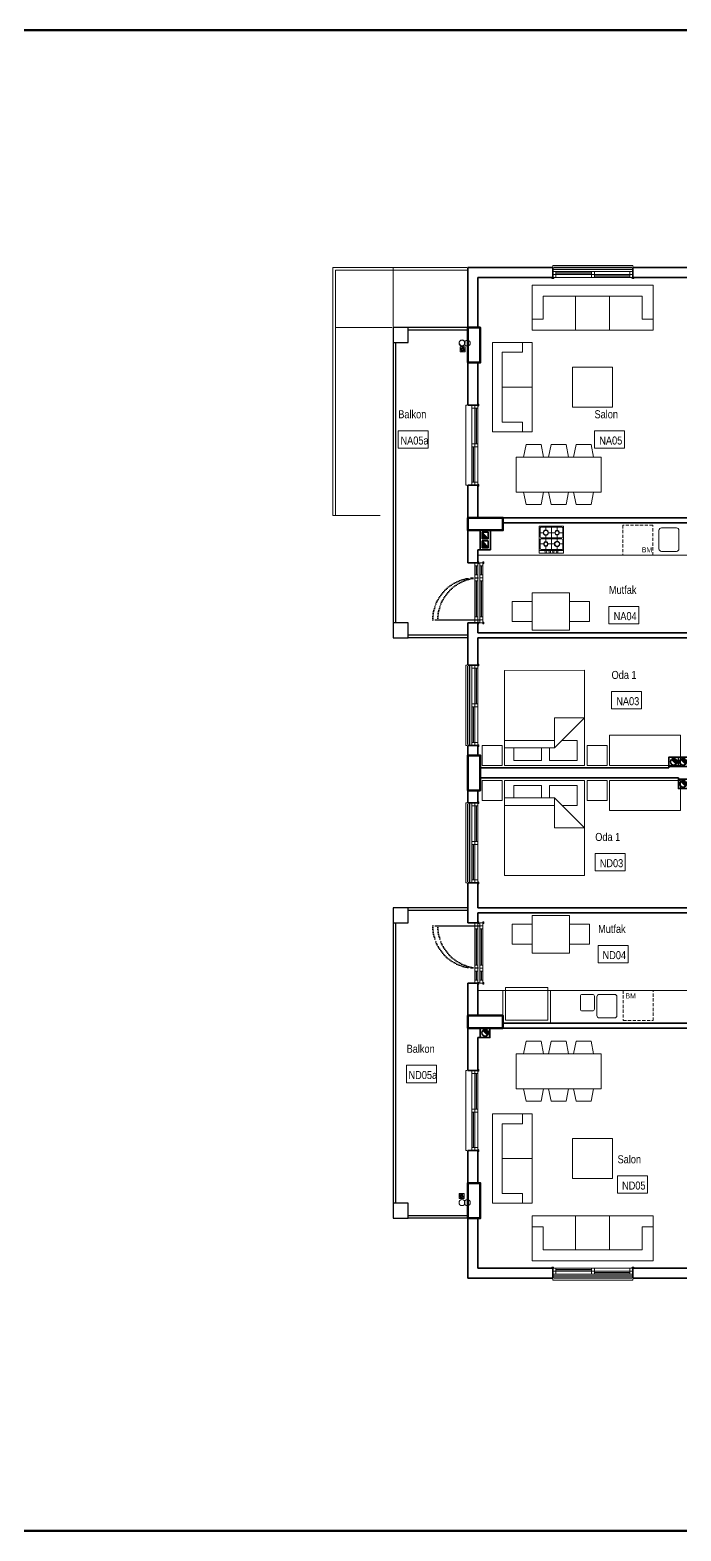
# Model space of a CAD drawing. Header units: millimetres. Extents: x 1852829 to 1882754, y -270850 to -231658.
# Drawn here: x 1860248 to 1861549, y -270850 to -267850 of the extents above; entities that cross this region are included whole.
import ezdxf
from ezdxf.enums import TextEntityAlignment as Align

# ---------------------------------------------------------------- set-up
doc = ezdxf.new("R2010")
doc.units = ezdxf.units.MM
doc.linetypes.add('izdüşüm arka', pattern=[3.175, 0, -3.175])
doc.linetypes.add('izdüşüm ön', pattern=[9.525, 6.35, -3.175])
for name, color, linetype, lineweight in [('a_ba', 6, 'Continuous', 50), ('a_doğrama', 251, 'Continuous', 20), ('a_duvar', 251, 'Continuous', 35), ('a_görünüş', 32, 'Continuous', 25), ('a_görünüş_ince', 8, 'Continuous', 20), ('a_izdüşüm_arka', 251, 'izdüşüm arka', 30), ('a_izdüşüm_ön', 6, 'izdüşüm ön', 9), ('a_not_mahal', 253, 'Continuous', 5), ('a_tefriş', 8, 'Continuous', 20), ('a_çerçeve_line', 7, 'Continuous', 50), ('m_yib', 65, 'Continuous', 20)]:
    doc.layers.add(name, color=color, linetype=linetype, lineweight=lineweight)
doc.styles.get("Standard").update_dxf_attribs({"font": 'ARIALN.TTF'})

# ---------------------------------------------------------------- blocks, each defined once
blk = doc.blocks.new('kapı_120_c_blok')
at = {"layer": 'a_doğrama', "color": 251}
for points in [[(-2, 119), (-2, 122), (0, 122), (0, 118), (-1, 118), (-2, 119)], [(2.5, 114), (2.5, 96)], [(3.5, 114), (3.5, 96)], [(2.5, 84), (2.5, 12)], [(3.5, 84), (3.5, 12)], [(-2, 1), (-2, -2), (0, -2), (0, 2), (-1, 2), (-2, 1)]]:
    blk.add_lwpolyline(points, dxfattribs=at)
for points in [[(0, 114), (6, 114), (6, 120), (0, 120)], [(0, 90), (6, 90), (6, 96), (0, 96)], [(0, 84), (6, 84), (6, 90), (0, 90)], [(0, 6), (6, 6), (6, 12), (0, 12)], [(0, 0), (6, 0), (6, 6), (0, 6)]]:
    blk.add_lwpolyline(points, close=True, dxfattribs=at)
at = {"layer": 'a_görünüş_ince', "color": 251}
for points in [[(0, 114), (0, 96)], [(6, 114), (6, 96)], [(0, 84), (0, 12)], [(6, 84), (6, 12)]]:
    blk.add_lwpolyline(points, dxfattribs=at)
at = {"layer": 'a_izdüşüm_arka', "color": 251}
blk.add_lwpolyline([(6, 6), (90, 6)], dxfattribs=at)
blk.add_arc((6, 6), 84, 0, 90, dxfattribs=at)
blk = doc.blocks.new('160p')
at = {"layer": 'a_doğrama', "color": 251}
for points in [[(-6, -6), (-6, 0), (-12, 0), (-12, -6)], [(0, -6), (0, 0), (-6, 0), (-6, -6)], [(-6, -83), (-6, -77), (-12, -77), (-12, -83)], [(0, -83), (0, -77), (-6, -77), (-6, -83)], [(-6, -160), (-6, -154), (-12, -154), (-12, -160)], [(0, -160), (0, -154), (-6, -154), (-6, -160)]]:
    blk.add_lwpolyline(points, close=True, dxfattribs=at)
for points in [[(2, -1), (2, 2), (0, 2), (0, -2), (1, -2), (2, -1)], [(-9.5, -6), (-9.5, -77)], [(-8.5, -6), (-8.5, -77)], [(-3.5, -83), (-3.5, -154)], [(-2.5, -83), (-2.5, -154)], [(2, -159), (2, -162), (0, -162), (0, -158), (1, -158), (2, -159)]]:
    blk.add_lwpolyline(points, dxfattribs=at)
at = {"layer": 'a_görünüş_ince', "color": 251}
for points in [[(-22, -160), (-24, -160), (-24, 0), (-22, 0)], [(-12, -77), (-12, -6)], [(-6, -77), (-6, -6)], [(-6, -77), (-6, -6)], [(0, -77), (0, -6)], [(-12, -154), (-12, -83)], [(-6, -154), (-6, -83)], [(-6, -154), (-6, -83)], [(0, -154), (0, -83)]]:
    blk.add_lwpolyline(points, dxfattribs=at)
blk = doc.blocks.new('baca_şönt')
at = {"layer": 'a_duvar'}
h = blk.add_hatch(color=256, dxfattribs=at)
h.dxf.hatch_style = 1
h.paths.add_polyline_path([(21.5, -5), (21.5, -17), (35, -17)])
h.paths.add_polyline_path([(4, -5), (4, -17), (17.5, -17)])
for p, q in [((4, -5), (17.5, -17)), ((17.5, -5), (17.5, -17)), ((21.5, -5), (21.5, -17)), ((21.5, -5), (35, -17))]:
    blk.add_line(p, q, dxfattribs=at)
blk.add_lwpolyline([(0, -21), (39, -21), (39, -1), (0, -1)], close=True, dxfattribs=at)
for points in [[(17.5, -5), (4, -5), (4, -17), (17.5, -17)], [(21.5, -17), (35, -17), (35, -5), (21.5, -5)]]:
    blk.add_lwpolyline(points, dxfattribs=at)
blk = doc.blocks.new('baca_müstakil')
at = {"layer": 'a_duvar'}
h = blk.add_hatch(color=256, dxfattribs=at)
h.dxf.hatch_style = 1
h.paths.add_polyline_path([(4.9, -4.9, 0.198912), (3, -9.5, 0.668179), (14.1, -14.1)])
blk.add_line((4.9, -4.9), (14.1, -14.1), dxfattribs=at)
blk.add_lwpolyline([(0, -19), (19, -19), (19, 0), (0, 0)], close=True, dxfattribs=at)
blk.add_circle((9.5, -9.5), 6.5, dxfattribs=at)
blk = doc.blocks.new('A$C2A0A03CE')
at = {"layer": 'a_tefriş'}
for p, q in [((-54, -24.3), (-54, 24.3)), ((-54, 24.3), (0, 24.3)), ((-48.6, 24.3), (-48.6, -24.3)), ((-46.8, 20.7), (-46.8, -20.7)), ((-40, 11.2), (-46.8, 11.2)), ((-25.2, 0), (-46.8, 0)), ((-27, 22.5), (-45, 22.5)), ((-35.6, 22.5), (-35.6, 15.7)), ((-35.6, 6.8), (-35.6, -7.7)), ((-25.2, 11.2), (-31, 11.2)), ((-25.2, -20.7), (-25.2, 20.7)), ((-23.4, -20.7), (-23.4, 20.7)), ((-16.6, 11.2), (-23.4, 11.2)), ((-1.8, 0), (-23.4, 0)), ((-21.6, 22.5), (-3.6, 22.5)), ((-13.1, 22.5), (-13.1, 14.8)), ((-13.1, 7.7), (-13.1, -6.8)), ((-1.8, 11.2), (-9.4, 11.2)), ((-1.8, 20.7), (-1.8, -20.7)), ((0, -24.3), (0, 24.3)), ((-54, -24.3), (0, -24.3)), ((-39.1, -11.3), (-46.8, -11.3)), ((-45, -22.5), (-27, -22.5)), ((-35.6, -14.9), (-35.6, -22.5)), ((-25.2, -11.3), (-31.9, -11.3)), ((-17.5, -11.3), (-23.4, -11.3)), ((-3.6, -22.5), (-21.6, -22.5)), ((-13.1, -15.7), (-13.1, -22.5)), ((-1.8, -11.3), (-8.5, -11.3))]:
    blk.add_line(p, q, dxfattribs=at)
for centre, radius in [((-51.4, 11.2), 1.8), ((-51.4, 3.7), 1.8), ((-35.6, 11.2), 5.4), ((-35.6, 11.2), 4.5), ((-13.1, 11.2), 4.5), ((-13.1, 11.2), 3.6), ((-51.4, -3.5), 1.8), ((-51.4, -11.3), 1.8), ((-35.6, -11.3), 4.5), ((-35.6, -11.3), 3.6), ((-13.1, -11.3), 5.4), ((-13.1, -11.3), 4.5)]:
    blk.add_circle(centre, radius, dxfattribs=at)
for centre, start, end in [((-45, 20.7), 90, 180), ((-27, 20.7), 0, 90), ((-21.6, 20.7), 90, 180), ((-3.6, 20.7), 0, 90), ((-45, -20.7), 180, 270), ((-27, -20.7), 270, 0), ((-21.6, -20.7), 180, 270), ((-3.6, -20.7), 270, 0)]:
    blk.add_arc(centre, 1.8, start, end, dxfattribs=at)
blk = doc.blocks.new('tefriş_koltuk_242x90')
at = {"layer": 'a_tefriş'}
for p, q in [((-34, -22), (-34, -90)), ((34, -22), (34, -90)), ((-99, -68), (-121, -68)), ((99, -68), (121, -68))]:
    blk.add_line(p, q, dxfattribs=at)
for points in [[(-121, -90), (-121, 0), (121, 0), (121, -90), (-121, -90)], [(-99, -68), (-99, -22), (99, -22), (99, -68)]]:
    blk.add_lwpolyline(points, dxfattribs=at)
blk = doc.blocks.new('tefriş_koltuk_202x90')
at = {"layer": 'a_tefriş'}
for p, q in [((0, -90), (0, -22)), ((-79, -68), (-101, -68)), ((79, -68), (101, -68))]:
    blk.add_line(p, q, dxfattribs=at)
for points in [[(101, -90), (101, 0), (-101, 0), (-101, -90), (101, -90)], [(79, -68), (79, -22), (-79, -22), (-79, -68)]]:
    blk.add_lwpolyline(points, dxfattribs=at)
blk = doc.blocks.new('tefriş_yatak_çift')
at = {"layer": 'a_tefriş'}
for points in [[(-85, -5), (-85, -45), (-125, -45), (-125, -5)], [(80, -195), (80, -5), (-80, -5), (-80, -195)], [(85, -5), (85, -45), (125, -45), (125, -5)]]:
    blk.add_lwpolyline(points, close=True, dxfattribs=at)
for points in [[(-6.3, -40), (-6.3, -15), (-61.3, -15), (-61.3, -40)], [(35, -55), (65, -55), (65, -15), (10, -15), (10, -40)], [(-80, -40), (20, -40), (80, -100), (20, -100), (20, -40)], [(-80, -55), (20, -55)]]:
    blk.add_lwpolyline(points, dxfattribs=at)
blk = doc.blocks.new('tefriş_süzgeç')
at = {"layer": 'a_tefriş'}
for p, q in [((5, 0), (-5, 0)), ((-5, 0), (-5, -10)), ((5, -10), (5, 0)), ((-5, -10), (5, -10)), ((-3.6, -5.1), (-4.1, -5.1)), ((-2.6, -5.1), (-3.1, -5.1)), ((-2.5, -2.5), (-2.9, -2.2)), ((-2.6, -7.6), (-2.9, -7.9)), ((-2, -3.3), (-2.3, -3)), ((-1.9, -6.9), (-2.2, -7.2)), ((-1.6, -5.1), (-2.1, -5.1)), ((-1.2, -3.9), (-1.5, -3.6)), ((-1.2, -6.2), (-1.5, -6.5)), ((-0.2, -2.5), (-0.2, -2)), ((-0.1, -1.5), (-0.1, -1)), ((-0.1, -3), (-0.1, -3.5)), ((-0.1, -6.6), (-0.1, -7.1)), ((-0.1, -7.6), (-0.1, -8.1)), ((-0.1, -8.6), (-0.1, -9.1)), ((1, -4), (1.4, -3.6)), ((1.1, -6.2), (1.4, -6.5)), ((1.5, -5.1), (2, -5.1)), ((1.7, -3.3), (2.1, -2.9)), ((1.8, -6.9), (2.1, -7.2)), ((2.5, -2.5), (2.8, -2.2)), ((2.5, -5.1), (3, -5.1)), ((2.5, -7.5), (2.8, -7.9)), ((3.5, -5.1), (4, -5.1))]:
    blk.add_line(p, q, dxfattribs=at)
for centre, radius, start, end in [((-0.1, -5.1), 4.06, 134.2896, 180), ((-0.1, -5.1), 3.56, 134.2896, 180), ((-0.1, -5.1), 3.06, 180, 225), ((-0.1, -5.1), 4.06, 225, 270), ((-0.1, -5.1), 2.56, 180, 225), ((-0.1, -5.1), 3.56, 225, 270), ((-0.4, -4.4), 2.4, 84.5943, 143.2016), ((-0.1, -5.1), 2.06, 134.2896, 180), ((-0.1, -5), 2.44, 90.343, 138.1212), ((-0.1, -5.1), 1.56, 134.2896, 180), ((-0.1, -5.1), 2.06, 225, 270), ((-0.1, -5.1), 1.56, 225, 270), ((-0.1, -5.1), 4.06, 45, 90), ((-0.1, -5.1), 3.56, 45, 90), ((-0.1, -5.1), 2.06, 45, 90), ((-0.1, -5.1), 1.56, 45, 90), ((-0.1, -5.1), 2.56, 270, 315.7104), ((-0.1, -5.1), 3.06, 270, 315.7104), ((-0.1, -5.1), 1.56, 314.2896, 360), ((-0.1, -5.1), 2.06, 314.2896, 360), ((-0.1, -5.1), 2.56, 360, 45), ((-0.1, -5.1), 3.06, 360, 45), ((-0.1, -5.1), 3.56, 314.2896, 360), ((-0.1, -5.1), 4.06, 314.2896, 360)]:
    blk.add_arc(centre, radius, start, end, dxfattribs=at)

msp = doc.modelspace()

# ---------------------------------------------------------------- linework, layer by layer
at = {"layer": 'a_ba', "color": 253}
for points in [[(1861122.7, -268514.5), (1861147.7, -268514.5), (1861147.7, -268444.5), (1861122.7, -268444.5)], [(1861122.7, -268824.5), (1861122.7, -268849.5), (1861192.7, -268849.5), (1861192.7, -268824.5)], [(1861122.7, -269369.5), (1861147.7, -269369.5), (1861147.7, -269299.5), (1861122.7, -269299.5)], [(1861122.7, -269819.5), (1861122.7, -269844.5), (1861192.7, -269844.5), (1861192.7, -269819.5)], [(1861122.7, -270224.5), (1861147.7, -270224.5), (1861147.7, -270154.5), (1861122.7, -270154.5)]]:
    msp.add_lwpolyline(points, close=True, dxfattribs=at)
at = {"layer": 'a_duvar'}
for p, q in [((1861292.7, -268324.5), (1861122.7, -268324.5)), ((1861122.7, -268324.5), (1861122.7, -268444.5)), ((1861142.7, -268344.5), (1861292.7, -268344.5)), ((1861142.7, -268444.5), (1861142.7, -268344.5)), ((1861657.7, -268324.5), (1861452.7, -268324.5)), ((1861452.7, -268344.5), (1861602.7, -268344.5)), ((1861122.7, -268464.5), (1861122.7, -268599.5)), ((1861142.7, -268599.5), (1861142.7, -268514.5)), ((1861122.7, -268759.5), (1861122.7, -268914.5)), ((1861142.7, -268824.5), (1861142.7, -268759.5)), ((1861732.7, -268824.5), (1861142.7, -268824.5)), ((1861192.7, -268834.5), (1861732.7, -268834.5)), ((1861142.7, -268914.5), (1861142.7, -268888.5)), ((1861122.7, -269034.5), (1861122.7, -269119.5)), ((1861142.7, -269054.5), (1861142.7, -269034.5)), ((1861732.7, -269054.5), (1861142.7, -269054.5)), ((1861142.7, -269064.5), (1861732.7, -269064.5)), ((1861142.7, -269119.5), (1861142.7, -269064.5)), ((1861122.7, -269279.5), (1861122.7, -269394.5)), ((1861142.7, -269299.5), (1861142.7, -269279.5)), ((1861524.7, -269324.5), (1861147.7, -269324.5)), ((1861142.7, -269394.5), (1861142.7, -269369.5)), ((1861147.7, -269344.5), (1861543.7, -269344.5)), ((1861122.7, -269394.5), (1861142.7, -269394.5)), ((1861122.7, -269554.5), (1861122.7, -269634.5)), ((1861122.7, -269554.5), (1861142.7, -269554.5)), ((1861142.7, -269604.5), (1861142.7, -269554.5)), ((1861732.7, -269604.5), (1861142.7, -269604.5)), ((1861142.7, -269614.5), (1861732.7, -269614.5)), ((1861142.7, -269634.5), (1861142.7, -269614.5)), ((1861122.7, -269754.5), (1861122.7, -269929.5)), ((1861142.7, -269819.5), (1861142.7, -269754.5)), ((1861142.7, -269844.5), (1861732.7, -269844.5)), ((1861722.7, -269834.5), (1861192.7, -269834.5)), ((1861142.7, -269929.5), (1861142.7, -269863.5)), ((1861122.7, -270089.5), (1861122.7, -270204.5)), ((1861142.7, -270154.5), (1861142.7, -270089.5)), ((1861122.7, -270224.5), (1861122.7, -270344.5)), ((1861142.7, -270324.5), (1861142.7, -270224.5)), ((1861292.7, -270324.5), (1861142.7, -270324.5)), ((1861602.7, -270324.5), (1861452.7, -270324.5)), ((1861122.7, -270344.5), (1861292.7, -270344.5)), ((1861452.7, -270344.5), (1861657.7, -270344.5))]:
    msp.add_line(p, q, dxfattribs=at)
for points in [[(1861292.7, -268344.5), (1861292.7, -268324.5)], [(1861452.7, -268344.5), (1861452.7, -268324.5)], [(1861142.7, -268599.5), (1861122.7, -268599.5)], [(1861142.7, -268759.5), (1861122.7, -268759.5)], [(1861147.7, -268888.5), (1861142.7, -268888.5)], [(1861142.7, -268914.5), (1861122.7, -268914.5)], [(1861142.7, -269034.5), (1861122.7, -269034.5)], [(1861122.7, -269119.5), (1861142.7, -269119.5)], [(1861122.7, -269279.5), (1861142.7, -269279.5)], [(1861524.7, -269322), (1861524.7, -269324.5)], [(1861543.7, -269347), (1861543.7, -269344.5)], [(1861142.7, -269634.5), (1861122.7, -269634.5)], [(1861142.7, -269754.5), (1861122.7, -269754.5)], [(1861147.7, -269863.5), (1861142.7, -269863.5)], [(1861122.7, -269929.5), (1861142.7, -269929.5)], [(1861122.7, -270089.5), (1861142.7, -270089.5)], [(1861292.7, -270344.5), (1861292.7, -270324.5)], [(1861452.7, -270344.5), (1861452.7, -270324.5)]]:
    msp.add_lwpolyline(points, dxfattribs=at)
at = {"layer": 'a_görünüş', "color": 251}
for points in [[(1861450.7, -268324.5), (1861294.7, -268324.5)], [(1861450.7, -268328.5), (1861294.7, -268328.5)], [(1861122.7, -268444.5), (1861003.2, -268444.5)], [(1861122.7, -268449.5), (1861003.2, -268449.5)], [(1860973.2, -268474.5), (1860973.2, -269034.5)], [(1860978.2, -268474.5), (1860978.2, -269034.5)], [(1861122.7, -269059.5), (1861003.2, -269059.5)], [(1861122.7, -269064.5), (1861003.2, -269064.5)], [(1861122.7, -269277.5), (1861122.7, -269121.5)], [(1861126.7, -269277.5), (1861126.7, -269121.5)], [(1861122.7, -269552.5), (1861122.7, -269396.5)], [(1861126.7, -269552.5), (1861126.7, -269396.5)], [(1861122.7, -269604.5), (1861003.2, -269604.5)], [(1861122.7, -269609.5), (1861003.2, -269609.5)], [(1860973.2, -269634.5), (1860973.2, -270194.5)], [(1860978.2, -269634.5), (1860978.2, -270194.5)], [(1861122.7, -270219.5), (1861003.2, -270219.5)], [(1861122.7, -270224.5), (1861003.2, -270224.5)], [(1861450.7, -270340.5), (1861294.7, -270340.5)], [(1861450.7, -270344.5), (1861294.7, -270344.5)]]:
    msp.add_lwpolyline(points, dxfattribs=at)
for points in [[(1860973.2, -268474.5), (1861003.2, -268474.5), (1861003.2, -268444.5), (1860973.2, -268444.5)], [(1860973.2, -269064.5), (1861003.2, -269064.5), (1861003.2, -269034.5), (1860973.2, -269034.5)], [(1860973.2, -269634.5), (1861003.2, -269634.5), (1861003.2, -269604.5), (1860973.2, -269604.5)], [(1860973.2, -270224.5), (1861003.2, -270224.5), (1861003.2, -270194.5), (1860973.2, -270194.5)]]:
    msp.add_lwpolyline(points, close=True, dxfattribs=at)
at = {"layer": 'a_görünüş_ince'}
for p, q in [((1860853.2, -268819.9), (1860853.2, -268324.5)), ((1860853.2, -268324.5), (1861120.7, -268324.5)), ((1860858.2, -268819.9), (1860858.2, -268329.5)), ((1860858.2, -268329.5), (1861120.7, -268329.5))]:
    msp.add_line(p, q, dxfattribs=at)
for points in [[(1860973.2, -268442.5), (1860973.2, -268324.5)], [(1860971.2, -268444.5), (1860858.2, -268444.5)], [(1860947.7, -268819.9), (1860853.2, -268819.9)]]:
    msp.add_lwpolyline(points, dxfattribs=at)
at = {"layer": 'a_izdüşüm_ön', "color": 251}
for points in [[(1861492.2, -268899.5), (1861492.2, -268839.5), (1861432.2, -268839.5), (1861432.2, -268899.5)], [(1861433.2, -269769.5), (1861433.2, -269829.5), (1861493.2, -269829.5), (1861493.2, -269769.5)]]:
    msp.add_lwpolyline(points, close=True, dxfattribs=at)
at = {"layer": 'a_not_mahal'}
for points in [[(1861043.7, -268650.7), (1860983.7, -268650.7), (1860983.7, -268685.7), (1861043.7, -268685.7)], [(1861435.9, -268650.7), (1861375.9, -268650.7), (1861375.9, -268685.7), (1861435.9, -268685.7)], [(1861464.7, -269001.7), (1861404.7, -269001.7), (1861404.7, -269036.7), (1861464.7, -269036.7)], [(1861470, -269171.7), (1861410, -269171.7), (1861410, -269206.7), (1861470, -269206.7)], [(1861437.4, -269495.5), (1861377.4, -269495.5), (1861377.4, -269530.5), (1861437.4, -269530.5)], [(1861443.1, -269679.3), (1861383.1, -269679.3), (1861383.1, -269714.3), (1861443.1, -269714.3)], [(1861060.4, -269918.9), (1861000.4, -269918.9), (1861000.4, -269953.9), (1861060.4, -269953.9)], [(1861482, -270139.8), (1861422, -270139.8), (1861422, -270174.8), (1861482, -270174.8)]]:
    msp.add_lwpolyline(points, close=True, dxfattribs=at)
at = {"layer": 'a_tefriş'}
for p, q in [((1861144.7, -268899.5), (1861637.7, -268899.5)), ((1861730.7, -269769.5), (1861144.7, -269769.5))]:
    msp.add_line(p, q, dxfattribs=at)
for points in [[(1861332.1, -268523.6), (1861412.1, -268523.6), (1861412.1, -268603.6), (1861332.1, -268603.6)], [(1861219.2, -268703.2), (1861389.2, -268703.2), (1861389.2, -268773.2), (1861219.2, -268773.2)], [(1861326.2, -269049.5), (1861326.2, -268974.5), (1861251.2, -268974.5), (1861251.2, -269049.5)], [(1861251.2, -269032), (1861251.2, -268992), (1861211.2, -268992), (1861211.2, -269032)], [(1861366.2, -269032), (1861326.2, -269032), (1861326.2, -268992), (1861366.2, -268992)], [(1861547.7, -269259.4), (1861547.7, -269319.4), (1861406.1, -269319.4), (1861406.1, -269259.4)], [(1861547.7, -269409.6), (1861547.7, -269349.6), (1861406.1, -269349.6), (1861406.1, -269409.6)], [(1861251.2, -269677), (1861251.2, -269637), (1861211.2, -269637), (1861211.2, -269677)], [(1861326.2, -269694.5), (1861326.2, -269619.5), (1861251.2, -269619.5), (1861251.2, -269694.5)], [(1861366.2, -269677), (1861326.2, -269677), (1861326.2, -269637), (1861366.2, -269637)], [(1861219.2, -269965.8), (1861389.2, -269965.8), (1861389.2, -269895.8), (1861219.2, -269895.8)], [(1861332.1, -270145.4), (1861412.1, -270145.4), (1861412.1, -270065.4), (1861332.1, -270065.4)]]:
    msp.add_lwpolyline(points, close=True, dxfattribs=at)
for points in [[(1861274.2, -268703.2), (1861269.2, -268678.2), (1861239.2, -268678.2), (1861234.2, -268703.2)], [(1861324.2, -268703.2), (1861319.2, -268678.2), (1861289.2, -268678.2), (1861284.2, -268703.2)], [(1861374.2, -268703.2), (1861369.2, -268678.2), (1861339.2, -268678.2), (1861334.2, -268703.2)], [(1861274.2, -268773.2), (1861269.2, -268798.2), (1861239.2, -268798.2), (1861234.2, -268773.2)], [(1861324.2, -268773.2), (1861319.2, -268798.2), (1861289.2, -268798.2), (1861284.2, -268773.2)], [(1861374.2, -268773.2), (1861369.2, -268798.2), (1861339.2, -268798.2), (1861334.2, -268773.2)], [(1861192.7, -269817.5), (1861192.7, -269769.5)], [(1861197.7, -269828.5), (1861197.7, -269763.5), (1861282.7, -269763.5), (1861282.7, -269828.5), (1861197.7, -269828.5), (1861197.7, -269769.5), (1861282.7, -269769.5)], [(1861287.7, -269769.5), (1861287.7, -269832.5)], [(1861274.2, -269895.8), (1861269.2, -269870.8), (1861239.2, -269870.8), (1861234.2, -269895.8)], [(1861324.2, -269895.8), (1861319.2, -269870.8), (1861289.2, -269870.8), (1861284.2, -269895.8)], [(1861374.2, -269895.8), (1861369.2, -269870.8), (1861339.2, -269870.8), (1861334.2, -269895.8)], [(1861274.2, -269965.8), (1861269.2, -269990.8), (1861239.2, -269990.8), (1861234.2, -269965.8)], [(1861324.2, -269965.8), (1861319.2, -269990.8), (1861289.2, -269990.8), (1861284.2, -269965.8)], [(1861374.2, -269965.8), (1861369.2, -269990.8), (1861339.2, -269990.8), (1861334.2, -269965.8)]]:
    msp.add_lwpolyline(points, dxfattribs=at)
for points in [[(1861544.7, -268849.7, 0.414214), (1861539.7, -268844.7), (1861509.7, -268844.7, 0.414214), (1861504.7, -268849.7), (1861504.7, -268886.7, 0.414214), (1861509.7, -268891.7), (1861539.7, -268891.7, 0.414214), (1861544.7, -268886.7), (1861544.7, -268849.7)], [(1861347.7, -269806.7, 0.414214), (1861351.2, -269810.2), (1861372.2, -269810.2, 0.414214), (1861375.7, -269806.7), (1861375.7, -269780.8, 0.414214), (1861372.2, -269777.3), (1861351.2, -269777.3, 0.414214), (1861347.7, -269780.8), (1861347.7, -269806.7)], [(1861380.7, -269819.3, 0.414214), (1861385.7, -269824.3), (1861415.7, -269824.3, 0.414214), (1861420.7, -269819.3), (1861420.7, -269782.3, 0.414214), (1861415.7, -269777.3), (1861385.7, -269777.3, 0.414214), (1861380.7, -269782.3), (1861380.7, -269819.3)]]:
    msp.add_lwpolyline(points, format="xyb", dxfattribs=at)
at = {"layer": 'a_çerçeve_line'}
msp.add_lwpolyline([(1872123.9, -270849.7), (1872123.9, -267849.7), (1853005.4, -267849.7), (1853005.4, -270849.7)], close=True, dxfattribs=at)
at = {"layer": 'm_yib'}
for centre in [(1861111, -268475.6), (1861111.3, -268474.9), (1861111.3, -268474.9), (1861121.7, -268475.6), (1861111, -270193.4), (1861111, -270193.4), (1861121.7, -270193.4)]:
    msp.add_circle(centre, 5.92, dxfattribs=at)

# ---------------------------------------------------------------- block references
at = {"xscale": -1}
for p in [(1861142.7, -269034.5), (1861142.7, -269034.5), (1861142.7, -269034.5), (1861152.7, -269034.5)]:
    msp.add_blockref('kapı_120_c_blok', p, dxfattribs=at)
at = {"rotation": 180}
for p in [(1861142.7, -269634.5), (1861142.7, -269634.5), (1861152.7, -269634.5)]:
    msp.add_blockref('kapı_120_c_blok', p, dxfattribs=at)
at = {"layer": 'a_duvar', "xscale": -1}
for name, p, rotation in [('160p', (1861292.7, -268344.5), 90), ('160p', (1861142.7, -268759.5), 180), ('baca_şönt', (1861168.7, -268888.5), 270), ('160p', (1861142.7, -269279.5), 180), ('baca_müstakil', (1861524.7, -269303), 90), ('baca_müstakil', (1861543.7, -269303), 90), ('baca_müstakil', (1861543.7, -269347), 90), ('160p', (1861142.7, -269554.5), 180), ('baca_müstakil', (1861147.7, -269844.5), 90), ('160p', (1861142.7, -270089.5), 180), ('160p', (1861452.7, -270324.5), 270)]:
    msp.add_blockref(name, p, dxfattribs=dict(at, rotation=rotation))
at = {"layer": 'a_tefriş', "xscale": -1}
msp.add_blockref('tefriş_koltuk_242x90', (1861372.1, -268359.5), dxfattribs=at)
at = {"layer": 'a_tefriş'}
for name, p, rotation in [('tefriş_süzgeç', (1861112.2, -268493.2), 179.9999999999999), ('tefriş_koltuk_242x90', (1861372.1, -270309.5), 180)]:
    msp.add_blockref(name, p, dxfattribs=dict(at, rotation=rotation))
at = {"layer": 'a_tefriş', "lineweight": -3, "extrusion": (-1.39694e-31, -2.24181e-16, -1), "xscale": -0.8823529411764706, "yscale": 0.8823529411764706, "zscale": -0.8823529411764706, "rotation": 270}
msp.add_blockref('tefriş_koltuk_202x90', (-1861171.7, -268563.6), dxfattribs=at)
at = {"layer": 'a_tefriş', "color": 113, "xscale": -1, "rotation": 269.9992036728955}
msp.add_blockref('A$C2A0A03CE', (1861289.9, -268841.4), dxfattribs=at)
at = {"layer": 'a_tefriş', "extrusion": (0, 0, -1), "zscale": -1, "rotation": 179.9698299032536}
msp.add_blockref('tefriş_yatak_çift', (-1861276.1, -269324.5), dxfattribs=at)
at = {"layer": 'a_tefriş', "extrusion": (0, 0, -1), "xscale": -1, "zscale": -1, "rotation": 0.0301700967464047}
msp.add_blockref('tefriş_yatak_çift', (-1861276.1, -269344.5), dxfattribs=at)
at = {"layer": 'a_tefriş', "lineweight": -3, "extrusion": (-1.39694e-31, 2.24181e-16, -1), "xscale": 0.8823529411764706, "yscale": 0.8823529411764706, "zscale": -0.8823529411764706, "rotation": 270}
msp.add_blockref('tefriş_koltuk_202x90', (-1861171.7, -270105.4), dxfattribs=at)
at = {"layer": 'a_tefriş'}
msp.add_blockref('tefriş_süzgeç', (1861110.1, -270175.2), dxfattribs=at)

# ---------------------------------------------------------------- texts
at = {"layer": 'a_not_mahal'}
for s, height, p in [('Balkon', 16, (1860983.7, -268625.7)), ('Salon', 16, (1861375.9, -268625.7)), ('BM', 10, (1861470.4, -268893.7)), ('Mutfak', 16, (1861404.7, -268976.7)), ('Oda 1', 16, (1861410, -269146.7)), ('Oda 1', 16, (1861377.4, -269470.5)), ('Mutfak', 16, (1861383.1, -269654.3)), ('BM', 10, (1861437.9, -269785.3)), ('Balkon', 16, (1861000.4, -269893.9)), ('Salon', 16, (1861422, -270114.8))]:
    msp.add_text(s, height=height, dxfattribs=at).set_placement(p)
for s, p in [('NA05a', (1861016.2, -268678.2)), ('NA05', (1861408.4, -268678.2)), ('NA04', (1861437.2, -269029.2)), ('NA03', (1861442.4, -269199.2)), ('ND03', (1861409.8, -269523)), ('ND04', (1861415.5, -269706.8)), ('ND05a', (1861032.8, -269946.4)), ('ND05', (1861454.4, -270167.3))]:
    msp.add_text(s, height=16, rotation=360, dxfattribs=at).set_placement(p, align=Align.CENTER)

doc.saveas('drawing.dxf')
